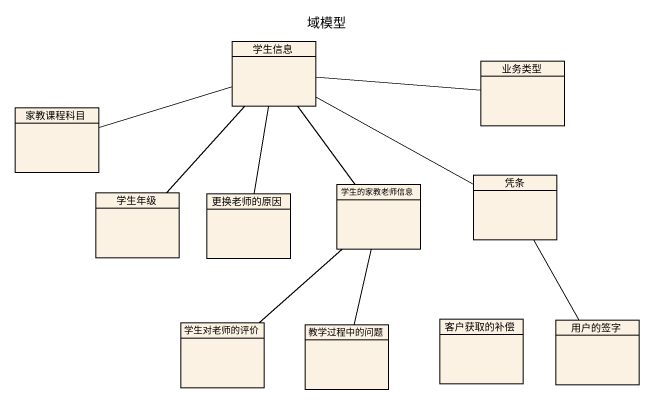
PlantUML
@startuml
title 域模型
hide circle
hide empty members
class 学生信息
class 业务类型
class 家教课程科目
class 凭条
class 学生年级
class 更换老师的原因
class 学生的家教老师信息
class 学生对老师的评价
class 教学过程中的问题
class 客户获取的补偿
class 用户的签字
学生信息 -right- 业务类型
学生信息 -right- 凭条
学生信息 -- 学生年级
学生信息 -- 更换老师的原因
学生信息 -- 学生的家教老师信息
家教课程科目 -right- 学生信息
凭条 -- 用户的签字
学生的家教老师信息 -- 学生对老师的评价
学生的家教老师信息 -- 教学过程中的问题
@enduml
